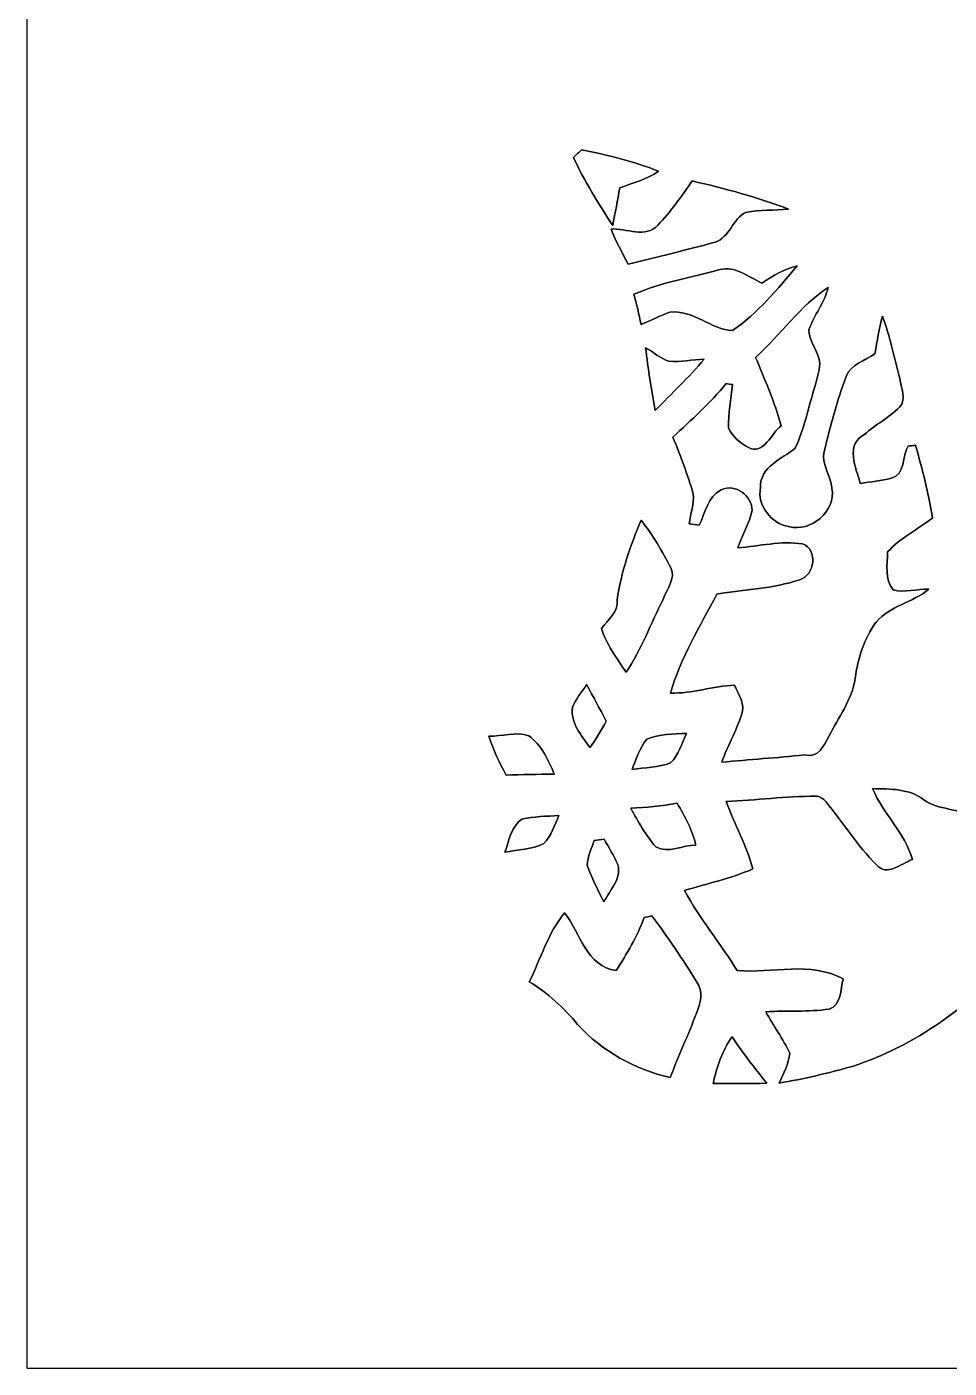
# Model space of a CAD drawing. Header units: centimetres. Extents: x -16.8 to 16.8, y -16.7 to 16.7.
# Drawn here: x -16.77 to -5.31, y -16.67 to 0 of the extents above; entities that cross this region are included whole.
import ezdxf

# ---------------------------------------------------------------- set-up
doc = ezdxf.new("R2010")
doc.units = ezdxf.units.CM
doc.header["$MEASUREMENT"] = 0
doc.layers.add('Layer 1', color=7, linetype='Continuous')

msp = doc.modelspace()

# ---------------------------------------------------------------- linework, layer by layer
at = {"layer": 'Layer 1', "color": 7}
for points, knots in [([(-16.77458, 16.66875), (-16.77458, 16.66875), (16.77458, 16.66875), (16.77458, 16.66875), (16.77458, 16.66875), (16.77458, 16.66875), (16.77458, -16.66875), (16.77458, -16.66875), (16.77458, -16.66875), (16.77458, -16.66875), (-16.77458, -16.66875), (-16.77458, -16.66875), (-16.77458, -16.66875), (-16.77458, -16.66875), (-16.77458, 16.66875), (-16.77458, 16.66875), (-16.77458, 16.66875), (-16.77458, 16.66875), (-16.77458, 16.66875), (-16.77458, 16.66875)], [0, 0, 0, 0, 0.16666667, 0.16666667, 0.16666667, 0.16666667, 0.33333333, 0.33333333, 0.33333333, 0.33333333, 0.5, 0.5, 0.5, 0.5, 0.66666667, 0.66666667, 0.66666667, 0.66666667, 1, 1, 1, 1]), ([(-9.87919, -1.52823), (-9.55463, -1.59385), (-9.23008, -1.6704), (-8.9221, -1.79458), (-8.9221, -1.79458), (-9.06709, -1.89477), (-9.23925, -1.94169), (-9.40329, -1.99954), (-9.40329, -1.99954), (-9.43222, -2.15547), (-9.46044, -2.31211), (-9.49219, -2.46768), (-9.49219, -2.46768), (-9.67105, -2.19639), (-9.84109, -1.9177), (-9.98008, -1.62384), (-9.98008, -1.62384), (-9.94622, -1.59173), (-9.9127, -1.55998), (-9.87919, -1.52823)], [0, 0, 0, 0, 0.16666667, 0.16666667, 0.16666667, 0.16666667, 0.33333333, 0.33333333, 0.33333333, 0.33333333, 0.5, 0.5, 0.5, 0.5, 0.66666667, 0.66666667, 0.66666667, 0.66666667, 1, 1, 1, 1]), ([(-8.50371, -1.91558), (-8.09801, -2.00731), (-7.69585, -2.11843), (-7.30603, -2.26483), (-7.30603, -2.26483), (-7.48206, -2.28353), (-7.66128, -2.2733), (-7.83555, -2.3054), (-7.83555, -2.3054), (-8.00241, -2.3809), (-8.03663, -2.61761), (-8.21725, -2.67441), (-8.21725, -2.67441), (-8.57497, -2.77707), (-8.93904, -2.85397), (-9.29816, -2.95099), (-9.29816, -2.95099), (-9.37507, -2.80741), (-9.45444, -2.66453), (-9.51265, -2.51248), (-9.51265, -2.51248), (-9.32392, -2.50155), (-9.07944, -2.63102), (-8.93128, -2.46521), (-8.93128, -2.46521), (-8.77041, -2.29729), (-8.63635, -2.10573), (-8.50371, -1.91558)], [0, 0, 0, 0, 0.125, 0.125, 0.125, 0.125, 0.25, 0.25, 0.25, 0.25, 0.375, 0.375, 0.375, 0.375, 0.5, 0.5, 0.5, 0.5, 0.625, 0.625, 0.625, 0.625, 0.75, 0.75, 0.75, 0.75, 1, 1, 1, 1]), ([(-8.16187, -3.01766), (-7.96996, -2.96157), (-7.80239, -3.11291), (-7.6387, -3.18347), (-7.6387, -3.18347), (-7.50111, -3.09421), (-7.35753, -3.0099), (-7.19702, -2.96863), (-7.19702, -2.96863), (-7.43973, -3.25826), (-7.69056, -3.55671), (-8.00171, -3.77508), (-8.00171, -3.77508), (-8.26841, -3.76484), (-8.49736, -3.50838), (-8.78276, -3.54648), (-8.78276, -3.54648), (-8.90341, -3.59234), (-9.01982, -3.64843), (-9.13836, -3.69958), (-9.13836, -3.69958), (-9.16623, -3.57188), (-9.19586, -3.44699), (-9.22796, -3.32105), (-9.22796, -3.32105), (-8.88577, -3.17994), (-8.51853, -3.11044), (-8.16187, -3.01766)], [0, 0, 0, 0, 0.125, 0.125, 0.125, 0.125, 0.25, 0.25, 0.25, 0.25, 0.375, 0.375, 0.375, 0.375, 0.5, 0.5, 0.5, 0.5, 0.625, 0.625, 0.625, 0.625, 0.75, 0.75, 0.75, 0.75, 1, 1, 1, 1]), ([(-7.7149, -4.10739), (-7.40692, -3.82658), (-7.16209, -3.46992), (-6.81284, -3.23744), (-6.81284, -3.23744), (-6.858, -3.42865), (-6.98888, -3.58246), (-7.05379, -3.7652), (-7.05379, -3.7652), (-7.05873, -3.87879), (-6.97759, -3.97545), (-6.94231, -4.08058), (-6.94231, -4.08058), (-6.87917, -4.20829), (-6.95396, -4.34975), (-6.98041, -4.47569), (-6.98041, -4.47569), (-7.05979, -4.72828), (-7.10988, -4.99322), (-7.22207, -5.23452), (-7.22207, -5.23452), (-7.38611, -5.37457), (-7.66374, -5.45959), (-7.65422, -5.72699), (-7.65422, -5.72699), (-7.69938, -5.94078), (-7.52087, -6.17996), (-7.30532, -6.20995), (-7.30532, -6.20995), (-7.02698, -6.28368), (-6.71618, -6.02403), (-6.76628, -5.7337), (-6.76628, -5.7337), (-6.77863, -5.57671), (-6.90316, -5.43772), (-6.86188, -5.27579), (-6.86188, -5.27579), (-6.79062, -4.96076), (-6.69996, -4.64926), (-6.59201, -4.34516), (-6.59201, -4.34516), (-6.53768, -4.19029), (-6.35106, -4.15149), (-6.23253, -4.06188), (-6.23253, -4.06188), (-6.20536, -3.90596), (-6.18173, -3.74967), (-6.1401, -3.59692), (-6.1401, -3.59692), (-6.04414, -3.84775), (-5.99052, -4.11233), (-5.92279, -4.37162), (-5.92279, -4.37162), (-5.9115, -4.47957), (-5.83212, -4.62986), (-5.92702, -4.72616), (-5.92702, -4.72616), (-6.05649, -4.85881), (-6.22688, -4.94242), (-6.36411, -5.0673), (-6.36411, -5.0673), (-6.60365, -5.18936), (-6.46959, -5.48005), (-6.41456, -5.67302), (-6.41456, -5.67302), (-6.28544, -5.65221), (-6.1535, -5.64197), (-6.0265, -5.60881), (-6.0265, -5.60881), (-5.85682, -5.56754), (-5.8928, -5.33118), (-5.82083, -5.21018), (-5.82083, -5.21018), (-5.7979, -5.20771), (-5.75169, -5.20312), (-5.72841, -5.20065), (-5.72841, -5.20065), (-5.64303, -5.49875), (-5.56154, -5.79896), (-5.5178, -6.10658), (-5.5178, -6.10658), (-5.7023, -6.24558), (-5.91855, -6.35176), (-6.07448, -6.52498), (-6.07448, -6.52498), (-6.08083, -6.67808), (-6.11117, -6.86611), (-6.0071, -6.99664), (-6.0071, -6.99664), (-5.86034, -7.03509), (-5.709, -6.98465), (-5.56048, -6.98712), (-5.56048, -6.98712), (-5.76051, -7.1561), (-6.04379, -7.18961), (-6.21736, -7.39881), (-6.21736, -7.39881), (-6.36729, -7.60024), (-6.44843, -7.8486), (-6.477, -8.0966), (-6.477, -8.0966), (-6.51792, -8.36295), (-6.68549, -8.58344), (-6.80544, -8.81803), (-6.80544, -8.81803), (-6.87035, -8.93198), (-6.93208, -9.09567), (-7.10883, -9.0484), (-7.10883, -9.0484), (-7.45067, -9.08367), (-7.79357, -9.10484), (-8.13541, -9.13906), (-8.13541, -9.13906), (-8.0645, -8.93833), (-7.95867, -8.75206), (-7.88952, -8.55098), (-7.88952, -8.55098), (-7.84225, -8.42151), (-7.92515, -8.29627), (-7.97736, -8.18268), (-7.97736, -8.18268), (-8.24618, -8.19079), (-8.50618, -8.28746), (-8.77535, -8.28005), (-8.77535, -8.28005), (-8.64658, -7.84437), (-8.40775, -7.44784), (-8.19644, -7.0485), (-8.19644, -7.0485), (-7.85354, -6.99347), (-7.49794, -6.98182), (-7.16703, -6.8707), (-7.16703, -6.8707), (-6.97865, -6.81602), (-6.93738, -6.49393), (-7.13105, -6.4262), (-7.13105, -6.4262), (-7.39916, -6.38281), (-7.66833, -6.45583), (-7.93574, -6.47312), (-7.93574, -6.47312), (-7.88106, -6.31684), (-7.79463, -6.17114), (-7.75794, -6.00957), (-7.75794, -6.00957), (-7.76288, -5.82683), (-7.96008, -5.6702), (-8.14388, -5.75416), (-8.14388, -5.75416), (-8.31215, -5.8353), (-8.34178, -6.04167), (-8.41622, -6.19443), (-8.41622, -6.19443), (-8.45749, -6.18772), (-8.49877, -6.18137), (-8.54004, -6.17502), (-8.54004, -6.17502), (-8.53193, -6.0512), (-8.47266, -5.92914), (-8.49136, -5.8039), (-8.49136, -5.8039), (-8.55839, -5.5626), (-8.65434, -5.33118), (-8.74254, -5.09729), (-8.74254, -5.09729), (-8.51182, -4.88632), (-8.28075, -4.67431), (-8.08108, -4.43265), (-8.08108, -4.43265), (-8.06133, -4.43618), (-8.02252, -4.44288), (-8.00312, -4.44641), (-8.00312, -4.44641), (-8.02146, -4.62597), (-8.0585, -4.80554), (-8.05074, -4.98687), (-8.05074, -4.98687), (-8.0077, -5.09693), (-7.90081, -5.16996), (-7.80203, -5.22852), (-7.80203, -5.22852), (-7.61894, -5.33224), (-7.51381, -5.04155), (-7.39775, -4.95723), (-7.39775, -4.95723), (-7.47818, -4.66513), (-7.6013, -4.3875), (-7.7149, -4.10739)], [0, 0, 0, 0, 0.02083333, 0.02083333, 0.02083333, 0.02083333, 0.04166667, 0.04166667, 0.04166667, 0.04166667, 0.0625, 0.0625, 0.0625, 0.0625, 0.08333333, 0.08333333, 0.08333333, 0.08333333, 0.10416667, 0.10416667, 0.10416667, 0.10416667, 0.125, 0.125, 0.125, 0.125, 0.14583333, 0.14583333, 0.14583333, 0.14583333, 0.16666667, 0.16666667, 0.16666667, 0.16666667, 0.1875, 0.1875, 0.1875, 0.1875, 0.20833333, 0.20833333, 0.20833333, 0.20833333, 0.22916667, 0.22916667, 0.22916667, 0.22916667, 0.25, 0.25, 0.25, 0.25, 0.27083333, 0.27083333, 0.27083333, 0.27083333, 0.29166667, 0.29166667, 0.29166667, 0.29166667, 0.3125, 0.3125, 0.3125, 0.3125, 0.33333333, 0.33333333, 0.33333333, 0.33333333, 0.35416667, 0.35416667, 0.35416667, 0.35416667, 0.375, 0.375, 0.375, 0.375, 0.39583333, 0.39583333, 0.39583333, 0.39583333, 0.41666667, 0.41666667, 0.41666667, 0.41666667, 0.4375, 0.4375, 0.4375, 0.4375, 0.45833333, 0.45833333, 0.45833333, 0.45833333, 0.47916667, 0.47916667, 0.47916667, 0.47916667, 0.5, 0.5, 0.5, 0.5, 0.52083333, 0.52083333, 0.52083333, 0.52083333, 0.54166667, 0.54166667, 0.54166667, 0.54166667, 0.5625, 0.5625, 0.5625, 0.5625, 0.58333333, 0.58333333, 0.58333333, 0.58333333, 0.60416667, 0.60416667, 0.60416667, 0.60416667, 0.625, 0.625, 0.625, 0.625, 0.64583333, 0.64583333, 0.64583333, 0.64583333, 0.66666667, 0.66666667, 0.66666667, 0.66666667, 0.6875, 0.6875, 0.6875, 0.6875, 0.70833333, 0.70833333, 0.70833333, 0.70833333, 0.72916667, 0.72916667, 0.72916667, 0.72916667, 0.75, 0.75, 0.75, 0.75, 0.77083333, 0.77083333, 0.77083333, 0.77083333, 0.79166667, 0.79166667, 0.79166667, 0.79166667, 0.8125, 0.8125, 0.8125, 0.8125, 0.83333333, 0.83333333, 0.83333333, 0.83333333, 0.85416667, 0.85416667, 0.85416667, 0.85416667, 0.875, 0.875, 0.875, 0.875, 0.89583333, 0.89583333, 0.89583333, 0.89583333, 0.91666667, 0.91666667, 0.91666667, 0.91666667, 0.9375, 0.9375, 0.9375, 0.9375, 0.95833333, 0.95833333, 0.95833333, 0.95833333, 1, 1, 1, 1]), ([(-9.08226, -3.98745), (-8.98631, -4.04319), (-8.90058, -4.1215), (-8.79334, -4.15607), (-8.79334, -4.15607), (-8.64694, -4.17195), (-8.50053, -4.13314), (-8.35413, -4.13068), (-8.35413, -4.13068), (-8.54604, -4.35398), (-8.75912, -4.55718), (-8.96373, -4.7685), (-8.96373, -4.7685), (-9.01312, -4.50956), (-9.05193, -4.24886), (-9.08226, -3.98745)], [0, 0, 0, 0, 0.2, 0.2, 0.2, 0.2, 0.4, 0.4, 0.4, 0.4, 0.6, 0.6, 0.6, 0.6, 1, 1, 1, 1]), ([(-9.43539, -7.12152), (-9.39094, -6.77721), (-9.26959, -6.44878), (-9.13871, -6.12916), (-9.13871, -6.12916), (-8.99689, -6.31437), (-8.87589, -6.51581), (-8.77076, -6.72394), (-8.77076, -6.72394), (-8.69915, -6.858), (-8.82685, -6.991), (-8.86495, -7.11518), (-8.86495, -7.11518), (-9.01947, -7.41645), (-9.13553, -7.73959), (-9.32568, -8.02146), (-9.32568, -8.02146), (-9.43751, -7.84719), (-9.57157, -7.67715), (-9.63154, -7.47713), (-9.63154, -7.47713), (-9.55111, -7.36706), (-9.42411, -7.27816), (-9.43539, -7.12152)], [0, 0, 0, 0, 0.14285714, 0.14285714, 0.14285714, 0.14285714, 0.28571429, 0.28571429, 0.28571429, 0.28571429, 0.42857143, 0.42857143, 0.42857143, 0.42857143, 0.57142857, 0.57142857, 0.57142857, 0.57142857, 0.71428571, 0.71428571, 0.71428571, 0.71428571, 1, 1, 1, 1]), ([(-9.99278, -8.45608), (-9.94939, -8.35342), (-9.87778, -8.26558), (-9.81639, -8.17386), (-9.81639, -8.17386), (-9.73314, -8.32414), (-9.65271, -8.47654), (-9.57121, -8.62859), (-9.57121, -8.62859), (-9.63613, -8.73901), (-9.69328, -8.85613), (-9.77653, -8.95491), (-9.77653, -8.95491), (-9.87919, -8.80533), (-10.02065, -8.65399), (-9.99278, -8.45608)], [0, 0, 0, 0, 0.2, 0.2, 0.2, 0.2, 0.4, 0.4, 0.4, 0.4, 0.6, 0.6, 0.6, 0.6, 1, 1, 1, 1]), ([(-11.03066, -8.81592), (-10.87014, -8.81909), (-10.69305, -8.75524), (-10.53571, -8.80886), (-10.53571, -8.80886), (-10.37943, -8.92351), (-10.29053, -9.11013), (-10.21856, -9.28617), (-10.21856, -9.28617), (-10.41753, -9.2897), (-10.61614, -9.29358), (-10.81511, -9.29781), (-10.81511, -9.29781), (-10.90224, -9.14471), (-10.97774, -8.98419), (-11.03066, -8.81592)], [0, 0, 0, 0, 0.2, 0.2, 0.2, 0.2, 0.4, 0.4, 0.4, 0.4, 0.6, 0.6, 0.6, 0.6, 1, 1, 1, 1]), ([(-9.06674, -8.85402), (-8.91258, -8.78946), (-8.73866, -8.78734), (-8.57356, -8.7817), (-8.57356, -8.7817), (-8.63212, -8.90623), (-8.67516, -9.04628), (-8.77147, -9.14753), (-8.77147, -9.14753), (-8.92281, -9.20538), (-9.09249, -9.20115), (-9.24983, -9.23008), (-9.24983, -9.23008), (-9.20044, -9.10026), (-9.15846, -8.96091), (-9.06674, -8.85402)], [0, 0, 0, 0, 0.2, 0.2, 0.2, 0.2, 0.4, 0.4, 0.4, 0.4, 0.6, 0.6, 0.6, 0.6, 1, 1, 1, 1]), ([(-6.26145, -9.46679), (-6.04132, -9.47173), (-5.80708, -9.46432), (-5.62363, -9.60614), (-5.62363, -9.60614), (-5.4423, -9.73984), (-5.18689, -9.70068), (-5.01086, -9.83297), (-5.01086, -9.83297), (-4.9844, -10.11449), (-5.0613, -10.40694), (-4.96182, -10.68035), (-4.96182, -10.68035), (-4.85951, -10.9915), (-4.67819, -11.26772), (-4.51803, -11.55136), (-4.51803, -11.55136), (-5.04684, -12.17224), (-5.7344, -12.66472), (-6.51228, -12.91837), (-6.51228, -12.91837), (-6.81249, -13.00374), (-7.11694, -13.07289), (-7.42421, -13.12686), (-7.42421, -13.12686), (-7.36741, -13.00797), (-7.30462, -12.88909), (-7.2898, -12.75609), (-7.2898, -12.75609), (-7.37553, -12.57547), (-7.49335, -12.41425), (-7.58896, -12.23963), (-7.58896, -12.23963), (-7.3279, -12.22481), (-7.06226, -12.24456), (-6.80297, -12.20611), (-6.80297, -12.20611), (-6.64528, -12.15531), (-6.66256, -11.96305), (-6.62799, -11.83181), (-6.62799, -11.83181), (-7.0298, -11.60568), (-7.51029, -11.76655), (-7.94491, -11.72774), (-7.94491, -11.72774), (-8.15552, -11.39119), (-8.40634, -11.08004), (-8.60108, -10.73432), (-8.60108, -10.73432), (-8.31744, -10.64577), (-8.02464, -10.58298), (-7.75018, -10.46515), (-7.75018, -10.46515), (-7.82567, -10.17199), (-7.97878, -9.90917), (-8.08073, -9.62589), (-8.08073, -9.62589), (-7.70996, -9.61355), (-7.34131, -9.56063), (-6.96983, -9.56098), (-6.96983, -9.56098), (-6.91974, -9.55957), (-6.87458, -9.58991), (-6.84389, -9.62766), (-6.84389, -9.62766), (-6.62834, -9.88483), (-6.45266, -10.17517), (-6.21453, -10.41294), (-6.21453, -10.41294), (-6.08542, -10.56957), (-5.90515, -10.3953), (-5.76686, -10.34732), (-5.76686, -10.34732), (-5.85858, -10.0143), (-6.13269, -9.78041), (-6.26145, -9.46679)], [0, 0, 0, 0, 0.05, 0.05, 0.05, 0.05, 0.1, 0.1, 0.1, 0.1, 0.15, 0.15, 0.15, 0.15, 0.2, 0.2, 0.2, 0.2, 0.25, 0.25, 0.25, 0.25, 0.3, 0.3, 0.3, 0.3, 0.35, 0.35, 0.35, 0.35, 0.4, 0.4, 0.4, 0.4, 0.45, 0.45, 0.45, 0.45, 0.5, 0.5, 0.5, 0.5, 0.55, 0.55, 0.55, 0.55, 0.6, 0.6, 0.6, 0.6, 0.65, 0.65, 0.65, 0.65, 0.7, 0.7, 0.7, 0.7, 0.75, 0.75, 0.75, 0.75, 0.8, 0.8, 0.8, 0.8, 0.85, 0.85, 0.85, 0.85, 0.9, 0.9, 0.9, 0.9, 1, 1, 1, 1]), ([(-9.26747, -9.7095), (-9.0745, -9.70315), (-8.88294, -9.68022), (-8.69244, -9.64953), (-8.69244, -9.64953), (-8.5919, -9.81181), (-8.50018, -9.98114), (-8.4582, -10.17023), (-8.4582, -10.17023), (-8.61624, -10.16247), (-8.80392, -10.2803), (-8.95526, -10.1914), (-8.95526, -10.1914), (-9.08226, -10.04746), (-9.17399, -9.87601), (-9.26747, -9.7095)], [0, 0, 0, 0, 0.2, 0.2, 0.2, 0.2, 0.4, 0.4, 0.4, 0.4, 0.6, 0.6, 0.6, 0.6, 1, 1, 1, 1]), ([(-10.62108, -9.84532), (-10.46939, -9.81534), (-10.31558, -9.80757), (-10.16141, -9.80264), (-10.16141, -9.80264), (-10.20904, -9.92364), (-10.25878, -10.04993), (-10.34733, -10.1473), (-10.34733, -10.1473), (-10.49479, -10.22562), (-10.67082, -10.22597), (-10.83275, -10.25631), (-10.83275, -10.25631), (-10.78054, -10.11414), (-10.75196, -9.9381), (-10.62108, -9.84532)], [0, 0, 0, 0, 0.2, 0.2, 0.2, 0.2, 0.4, 0.4, 0.4, 0.4, 0.6, 0.6, 0.6, 0.6, 1, 1, 1, 1]), ([(-9.72114, -10.11132), (-9.69045, -10.10744), (-9.62907, -10.09967), (-9.59838, -10.09579), (-9.59838, -10.09579), (-9.53876, -10.19881), (-9.47632, -10.30005), (-9.42834, -10.40977), (-9.42834, -10.40977), (-9.37789, -10.59109), (-9.52782, -10.72621), (-9.60191, -10.87226), (-9.60191, -10.87226), (-9.67599, -10.72303), (-9.75748, -10.57628), (-9.80828, -10.41753), (-9.80828, -10.41753), (-9.80652, -10.30993), (-9.7536, -10.21151), (-9.72114, -10.11132)], [0, 0, 0, 0, 0.16666667, 0.16666667, 0.16666667, 0.16666667, 0.33333333, 0.33333333, 0.33333333, 0.33333333, 0.5, 0.5, 0.5, 0.5, 0.66666667, 0.66666667, 0.66666667, 0.66666667, 1, 1, 1, 1]), ([(-10.52936, -11.86674), (-10.38613, -11.58064), (-10.29653, -11.26067), (-10.09121, -11.0109), (-10.09121, -11.0109), (-9.89612, -11.26031), (-9.81745, -11.67589), (-9.4488, -11.7281), (-9.4488, -11.7281), (-9.31863, -11.51678), (-9.18492, -11.30512), (-9.10131, -11.07017), (-9.10131, -11.07017), (-9.07733, -11.06487), (-9.02899, -11.05359), (-9.00501, -11.04794), (-9.00501, -11.04794), (-8.80639, -11.31288), (-8.62118, -11.58769), (-8.44797, -11.87027), (-8.44797, -11.87027), (-8.3566, -11.9821), (-8.40211, -12.13732), (-8.45114, -12.25797), (-8.45114, -12.25797), (-8.55204, -12.52714), (-8.67728, -12.78678), (-8.77641, -13.05701), (-8.77641, -13.05701), (-9.21667, -12.95717), (-9.62343, -12.7321), (-9.92752, -12.39767), (-9.92752, -12.39767), (-10.09862, -12.18988), (-10.2997, -12.00785), (-10.52936, -11.86674)], [0, 0, 0, 0, 0.1, 0.1, 0.1, 0.1, 0.2, 0.2, 0.2, 0.2, 0.3, 0.3, 0.3, 0.3, 0.4, 0.4, 0.4, 0.4, 0.5, 0.5, 0.5, 0.5, 0.6, 0.6, 0.6, 0.6, 0.7, 0.7, 0.7, 0.7, 0.8, 0.8, 0.8, 0.8, 1, 1, 1, 1]), ([(-8.24371, -13.13039), (-8.19644, -12.92613), (-8.13223, -12.72152), (-8.0077, -12.55007), (-8.0077, -12.55007), (-7.87435, -12.75115), (-7.72724, -12.94165), (-7.57555, -13.12898), (-7.57555, -13.12898), (-7.79851, -13.13145), (-8.02111, -13.13498), (-8.24371, -13.13039)], [0, 0, 0, 0, 0.25, 0.25, 0.25, 0.25, 0.5, 0.5, 0.5, 0.5, 1, 1, 1, 1])]:
    msp.add_open_spline(points, degree=3, knots=knots, dxfattribs=at)
at = {"layer": 'Layer 1', "color": 252}
for points, knots in [([(-9.87919, -1.52823), (-9.9127, -1.55998), (-9.94622, -1.59173), (-9.98008, -1.62384), (-9.98008, -1.62384), (-9.84109, -1.9177), (-9.67105, -2.19639), (-9.49219, -2.46768), (-9.49219, -2.46768), (-9.46044, -2.31211), (-9.43222, -2.15547), (-9.40329, -1.99954), (-9.40329, -1.99954), (-9.23925, -1.94169), (-9.06709, -1.89477), (-8.9221, -1.79458), (-8.9221, -1.79458), (-9.23008, -1.6704), (-9.55463, -1.59385), (-9.87919, -1.52823), (-9.87919, -1.52823), (-9.87919, -1.52823), (-9.87919, -1.52823), (-9.87919, -1.52823)], [0, 0, 0, 0, 0.14285714, 0.14285714, 0.14285714, 0.14285714, 0.28571429, 0.28571429, 0.28571429, 0.28571429, 0.42857143, 0.42857143, 0.42857143, 0.42857143, 0.57142857, 0.57142857, 0.57142857, 0.57142857, 0.71428571, 0.71428571, 0.71428571, 0.71428571, 1, 1, 1, 1]), ([(-8.50371, -1.91558), (-8.63635, -2.10573), (-8.77041, -2.29729), (-8.93128, -2.46521), (-8.93128, -2.46521), (-9.07944, -2.63102), (-9.32392, -2.50155), (-9.51265, -2.51248), (-9.51265, -2.51248), (-9.45444, -2.66453), (-9.37507, -2.80741), (-9.29816, -2.95099), (-9.29816, -2.95099), (-8.93904, -2.85397), (-8.57497, -2.77707), (-8.21725, -2.67441), (-8.21725, -2.67441), (-8.03663, -2.61761), (-8.00241, -2.3809), (-7.83555, -2.3054), (-7.83555, -2.3054), (-7.66128, -2.2733), (-7.48206, -2.28353), (-7.30603, -2.26483), (-7.30603, -2.26483), (-7.69585, -2.11843), (-8.09801, -2.00731), (-8.50371, -1.91558), (-8.50371, -1.91558), (-8.50371, -1.91558), (-8.50371, -1.91558), (-8.50371, -1.91558)], [0, 0, 0, 0, 0.11111111, 0.11111111, 0.11111111, 0.11111111, 0.22222222, 0.22222222, 0.22222222, 0.22222222, 0.33333333, 0.33333333, 0.33333333, 0.33333333, 0.44444444, 0.44444444, 0.44444444, 0.44444444, 0.55555556, 0.55555556, 0.55555556, 0.55555556, 0.66666667, 0.66666667, 0.66666667, 0.66666667, 0.77777778, 0.77777778, 0.77777778, 0.77777778, 1, 1, 1, 1]), ([(-8.16187, -3.01766), (-8.51853, -3.11044), (-8.88577, -3.17994), (-9.22796, -3.32105), (-9.22796, -3.32105), (-9.19586, -3.44699), (-9.16623, -3.57188), (-9.13836, -3.69958), (-9.13836, -3.69958), (-9.01982, -3.64843), (-8.90341, -3.59234), (-8.78276, -3.54648), (-8.78276, -3.54648), (-8.49736, -3.50838), (-8.26841, -3.76484), (-8.00171, -3.77508), (-8.00171, -3.77508), (-7.69056, -3.55671), (-7.43973, -3.25826), (-7.19702, -2.96863), (-7.19702, -2.96863), (-7.35753, -3.0099), (-7.50111, -3.09421), (-7.6387, -3.18347), (-7.6387, -3.18347), (-7.80239, -3.11291), (-7.96996, -2.96157), (-8.16187, -3.01766), (-8.16187, -3.01766), (-8.16187, -3.01766), (-8.16187, -3.01766), (-8.16187, -3.01766)], [0, 0, 0, 0, 0.11111111, 0.11111111, 0.11111111, 0.11111111, 0.22222222, 0.22222222, 0.22222222, 0.22222222, 0.33333333, 0.33333333, 0.33333333, 0.33333333, 0.44444444, 0.44444444, 0.44444444, 0.44444444, 0.55555556, 0.55555556, 0.55555556, 0.55555556, 0.66666667, 0.66666667, 0.66666667, 0.66666667, 0.77777778, 0.77777778, 0.77777778, 0.77777778, 1, 1, 1, 1]), ([(-7.7149, -4.10739), (-7.6013, -4.3875), (-7.47818, -4.66513), (-7.39775, -4.95723), (-7.39775, -4.95723), (-7.51381, -5.04155), (-7.61894, -5.33224), (-7.80203, -5.22852), (-7.80203, -5.22852), (-7.90081, -5.16996), (-8.0077, -5.09693), (-8.05074, -4.98687), (-8.05074, -4.98687), (-8.0585, -4.80554), (-8.02146, -4.62597), (-8.00312, -4.44641), (-8.00312, -4.44641), (-8.02252, -4.44288), (-8.06133, -4.43618), (-8.08108, -4.43265), (-8.08108, -4.43265), (-8.28075, -4.67431), (-8.51182, -4.88632), (-8.74254, -5.09729), (-8.74254, -5.09729), (-8.65434, -5.33118), (-8.55839, -5.5626), (-8.49136, -5.8039), (-8.49136, -5.8039), (-8.47266, -5.92914), (-8.53193, -6.0512), (-8.54004, -6.17502), (-8.54004, -6.17502), (-8.49877, -6.18137), (-8.45749, -6.18772), (-8.41622, -6.19443), (-8.41622, -6.19443), (-8.34178, -6.04167), (-8.31215, -5.8353), (-8.14388, -5.75416), (-8.14388, -5.75416), (-7.96008, -5.6702), (-7.76288, -5.82683), (-7.75794, -6.00957), (-7.75794, -6.00957), (-7.79463, -6.17114), (-7.88106, -6.31684), (-7.93574, -6.47312), (-7.93574, -6.47312), (-7.66833, -6.45583), (-7.39916, -6.38281), (-7.13105, -6.4262), (-7.13105, -6.4262), (-6.93738, -6.49393), (-6.97865, -6.81602), (-7.16703, -6.8707), (-7.16703, -6.8707), (-7.49794, -6.98182), (-7.85354, -6.99347), (-8.19644, -7.0485), (-8.19644, -7.0485), (-8.40775, -7.44784), (-8.64658, -7.84437), (-8.77535, -8.28005), (-8.77535, -8.28005), (-8.50618, -8.28746), (-8.24618, -8.19079), (-7.97736, -8.18268), (-7.97736, -8.18268), (-7.92515, -8.29627), (-7.84225, -8.42151), (-7.88952, -8.55098), (-7.88952, -8.55098), (-7.95867, -8.75206), (-8.0645, -8.93833), (-8.13541, -9.13906), (-8.13541, -9.13906), (-7.79357, -9.10484), (-7.45067, -9.08367), (-7.10883, -9.0484), (-7.10883, -9.0484), (-6.93208, -9.09567), (-6.87035, -8.93198), (-6.80544, -8.81803), (-6.80544, -8.81803), (-6.68549, -8.58344), (-6.51792, -8.36295), (-6.477, -8.0966), (-6.477, -8.0966), (-6.44843, -7.8486), (-6.36729, -7.60024), (-6.21736, -7.39881), (-6.21736, -7.39881), (-6.04379, -7.18961), (-5.76051, -7.1561), (-5.56048, -6.98712), (-5.56048, -6.98712), (-5.709, -6.98465), (-5.86034, -7.03509), (-6.0071, -6.99664), (-6.0071, -6.99664), (-6.11117, -6.86611), (-6.08083, -6.67808), (-6.07448, -6.52498), (-6.07448, -6.52498), (-5.91855, -6.35176), (-5.7023, -6.24558), (-5.5178, -6.10658), (-5.5178, -6.10658), (-5.56154, -5.79896), (-5.64303, -5.49875), (-5.72841, -5.20065), (-5.72841, -5.20065), (-5.75169, -5.20312), (-5.7979, -5.20771), (-5.82083, -5.21018), (-5.82083, -5.21018), (-5.8928, -5.33118), (-5.85682, -5.56754), (-6.0265, -5.60881), (-6.0265, -5.60881), (-6.1535, -5.64197), (-6.28544, -5.65221), (-6.41456, -5.67302), (-6.41456, -5.67302), (-6.46959, -5.48005), (-6.60365, -5.18936), (-6.36411, -5.0673), (-6.36411, -5.0673), (-6.22688, -4.94242), (-6.05649, -4.85881), (-5.92702, -4.72616), (-5.92702, -4.72616), (-5.83212, -4.62986), (-5.9115, -4.47957), (-5.92279, -4.37162), (-5.92279, -4.37162), (-5.99052, -4.11233), (-6.04414, -3.84775), (-6.1401, -3.59692), (-6.1401, -3.59692), (-6.18173, -3.74967), (-6.20536, -3.90596), (-6.23253, -4.06188), (-6.23253, -4.06188), (-6.35106, -4.15149), (-6.53768, -4.19029), (-6.59201, -4.34516), (-6.59201, -4.34516), (-6.69996, -4.64926), (-6.79062, -4.96076), (-6.86188, -5.27579), (-6.86188, -5.27579), (-6.90316, -5.43772), (-6.77863, -5.57671), (-6.76628, -5.7337), (-6.76628, -5.7337), (-6.71618, -6.02403), (-7.02698, -6.28368), (-7.30532, -6.20995), (-7.30532, -6.20995), (-7.52087, -6.17996), (-7.69938, -5.94078), (-7.65422, -5.72699), (-7.65422, -5.72699), (-7.66374, -5.45959), (-7.38611, -5.37457), (-7.22207, -5.23452), (-7.22207, -5.23452), (-7.10988, -4.99322), (-7.05979, -4.72828), (-6.98041, -4.47569), (-6.98041, -4.47569), (-6.95396, -4.34975), (-6.87917, -4.20829), (-6.94231, -4.08058), (-6.94231, -4.08058), (-6.97759, -3.97545), (-7.05873, -3.87879), (-7.05379, -3.7652), (-7.05379, -3.7652), (-6.98888, -3.58246), (-6.858, -3.42865), (-6.81284, -3.23744), (-6.81284, -3.23744), (-7.16209, -3.46992), (-7.40692, -3.82658), (-7.7149, -4.10739), (-7.7149, -4.10739), (-7.7149, -4.10739), (-7.7149, -4.10739), (-7.7149, -4.10739)], [0, 0, 0, 0, 0.02040816, 0.02040816, 0.02040816, 0.02040816, 0.04081633, 0.04081633, 0.04081633, 0.04081633, 0.06122449, 0.06122449, 0.06122449, 0.06122449, 0.08163265, 0.08163265, 0.08163265, 0.08163265, 0.10204082, 0.10204082, 0.10204082, 0.10204082, 0.12244898, 0.12244898, 0.12244898, 0.12244898, 0.14285714, 0.14285714, 0.14285714, 0.14285714, 0.16326531, 0.16326531, 0.16326531, 0.16326531, 0.18367347, 0.18367347, 0.18367347, 0.18367347, 0.20408163, 0.20408163, 0.20408163, 0.20408163, 0.2244898, 0.2244898, 0.2244898, 0.2244898, 0.24489796, 0.24489796, 0.24489796, 0.24489796, 0.26530612, 0.26530612, 0.26530612, 0.26530612, 0.28571429, 0.28571429, 0.28571429, 0.28571429, 0.30612245, 0.30612245, 0.30612245, 0.30612245, 0.32653061, 0.32653061, 0.32653061, 0.32653061, 0.34693878, 0.34693878, 0.34693878, 0.34693878, 0.36734694, 0.36734694, 0.36734694, 0.36734694, 0.3877551, 0.3877551, 0.3877551, 0.3877551, 0.40816327, 0.40816327, 0.40816327, 0.40816327, 0.42857143, 0.42857143, 0.42857143, 0.42857143, 0.44897959, 0.44897959, 0.44897959, 0.44897959, 0.46938776, 0.46938776, 0.46938776, 0.46938776, 0.48979592, 0.48979592, 0.48979592, 0.48979592, 0.51020408, 0.51020408, 0.51020408, 0.51020408, 0.53061224, 0.53061224, 0.53061224, 0.53061224, 0.55102041, 0.55102041, 0.55102041, 0.55102041, 0.57142857, 0.57142857, 0.57142857, 0.57142857, 0.59183673, 0.59183673, 0.59183673, 0.59183673, 0.6122449, 0.6122449, 0.6122449, 0.6122449, 0.63265306, 0.63265306, 0.63265306, 0.63265306, 0.65306122, 0.65306122, 0.65306122, 0.65306122, 0.67346939, 0.67346939, 0.67346939, 0.67346939, 0.69387755, 0.69387755, 0.69387755, 0.69387755, 0.71428571, 0.71428571, 0.71428571, 0.71428571, 0.73469388, 0.73469388, 0.73469388, 0.73469388, 0.75510204, 0.75510204, 0.75510204, 0.75510204, 0.7755102, 0.7755102, 0.7755102, 0.7755102, 0.79591837, 0.79591837, 0.79591837, 0.79591837, 0.81632653, 0.81632653, 0.81632653, 0.81632653, 0.83673469, 0.83673469, 0.83673469, 0.83673469, 0.85714286, 0.85714286, 0.85714286, 0.85714286, 0.87755102, 0.87755102, 0.87755102, 0.87755102, 0.89795918, 0.89795918, 0.89795918, 0.89795918, 0.91836735, 0.91836735, 0.91836735, 0.91836735, 0.93877551, 0.93877551, 0.93877551, 0.93877551, 0.95918367, 0.95918367, 0.95918367, 0.95918367, 1, 1, 1, 1]), ([(-9.08226, -3.98745), (-9.05193, -4.24886), (-9.01312, -4.50956), (-8.96373, -4.7685), (-8.96373, -4.7685), (-8.75912, -4.55718), (-8.54604, -4.35398), (-8.35413, -4.13068), (-8.35413, -4.13068), (-8.50053, -4.13314), (-8.64694, -4.17195), (-8.79334, -4.15607), (-8.79334, -4.15607), (-8.90058, -4.1215), (-8.98631, -4.04319), (-9.08226, -3.98745), (-9.08226, -3.98745), (-9.08226, -3.98745), (-9.08226, -3.98745), (-9.08226, -3.98745)], [0, 0, 0, 0, 0.16666667, 0.16666667, 0.16666667, 0.16666667, 0.33333333, 0.33333333, 0.33333333, 0.33333333, 0.5, 0.5, 0.5, 0.5, 0.66666667, 0.66666667, 0.66666667, 0.66666667, 1, 1, 1, 1]), ([(-9.43539, -7.12152), (-9.42411, -7.27816), (-9.55111, -7.36706), (-9.63154, -7.47713), (-9.63154, -7.47713), (-9.57157, -7.67715), (-9.43751, -7.84719), (-9.32568, -8.02146), (-9.32568, -8.02146), (-9.13553, -7.73959), (-9.01947, -7.41645), (-8.86495, -7.11518), (-8.86495, -7.11518), (-8.82685, -6.991), (-8.69915, -6.858), (-8.77076, -6.72394), (-8.77076, -6.72394), (-8.87589, -6.51581), (-8.99689, -6.31437), (-9.13871, -6.12916), (-9.13871, -6.12916), (-9.26959, -6.44878), (-9.39094, -6.77721), (-9.43539, -7.12152), (-9.43539, -7.12152), (-9.43539, -7.12152), (-9.43539, -7.12152), (-9.43539, -7.12152)], [0, 0, 0, 0, 0.125, 0.125, 0.125, 0.125, 0.25, 0.25, 0.25, 0.25, 0.375, 0.375, 0.375, 0.375, 0.5, 0.5, 0.5, 0.5, 0.625, 0.625, 0.625, 0.625, 0.75, 0.75, 0.75, 0.75, 1, 1, 1, 1]), ([(-9.99278, -8.45608), (-10.02065, -8.65399), (-9.87919, -8.80533), (-9.77653, -8.95491), (-9.77653, -8.95491), (-9.69328, -8.85613), (-9.63613, -8.73901), (-9.57121, -8.62859), (-9.57121, -8.62859), (-9.65271, -8.47654), (-9.73314, -8.32414), (-9.81639, -8.17386), (-9.81639, -8.17386), (-9.87778, -8.26558), (-9.94939, -8.35342), (-9.99278, -8.45608), (-9.99278, -8.45608), (-9.99278, -8.45608), (-9.99278, -8.45608), (-9.99278, -8.45608)], [0, 0, 0, 0, 0.16666667, 0.16666667, 0.16666667, 0.16666667, 0.33333333, 0.33333333, 0.33333333, 0.33333333, 0.5, 0.5, 0.5, 0.5, 0.66666667, 0.66666667, 0.66666667, 0.66666667, 1, 1, 1, 1]), ([(-11.03066, -8.81592), (-10.97774, -8.98419), (-10.90224, -9.14471), (-10.81511, -9.29781), (-10.81511, -9.29781), (-10.61614, -9.29358), (-10.41753, -9.2897), (-10.21856, -9.28617), (-10.21856, -9.28617), (-10.29053, -9.11013), (-10.37943, -8.92351), (-10.53571, -8.80886), (-10.53571, -8.80886), (-10.69305, -8.75524), (-10.87014, -8.81909), (-11.03066, -8.81592), (-11.03066, -8.81592), (-11.03066, -8.81592), (-11.03066, -8.81592), (-11.03066, -8.81592)], [0, 0, 0, 0, 0.16666667, 0.16666667, 0.16666667, 0.16666667, 0.33333333, 0.33333333, 0.33333333, 0.33333333, 0.5, 0.5, 0.5, 0.5, 0.66666667, 0.66666667, 0.66666667, 0.66666667, 1, 1, 1, 1]), ([(-9.06674, -8.85402), (-9.15846, -8.96091), (-9.20044, -9.10026), (-9.24983, -9.23008), (-9.24983, -9.23008), (-9.09249, -9.20115), (-8.92281, -9.20538), (-8.77147, -9.14753), (-8.77147, -9.14753), (-8.67516, -9.04628), (-8.63212, -8.90623), (-8.57356, -8.7817), (-8.57356, -8.7817), (-8.73866, -8.78734), (-8.91258, -8.78946), (-9.06674, -8.85402), (-9.06674, -8.85402), (-9.06674, -8.85402), (-9.06674, -8.85402), (-9.06674, -8.85402)], [0, 0, 0, 0, 0.16666667, 0.16666667, 0.16666667, 0.16666667, 0.33333333, 0.33333333, 0.33333333, 0.33333333, 0.5, 0.5, 0.5, 0.5, 0.66666667, 0.66666667, 0.66666667, 0.66666667, 1, 1, 1, 1]), ([(-6.26145, -9.46679), (-6.13269, -9.78041), (-5.85858, -10.0143), (-5.76686, -10.34732), (-5.76686, -10.34732), (-5.90515, -10.3953), (-6.08542, -10.56957), (-6.21453, -10.41294), (-6.21453, -10.41294), (-6.45266, -10.17517), (-6.62834, -9.88483), (-6.84389, -9.62766), (-6.84389, -9.62766), (-6.87458, -9.58991), (-6.91974, -9.55957), (-6.96983, -9.56098), (-6.96983, -9.56098), (-7.34131, -9.56063), (-7.70996, -9.61355), (-8.08073, -9.62589), (-8.08073, -9.62589), (-7.97878, -9.90917), (-7.82567, -10.17199), (-7.75018, -10.46515), (-7.75018, -10.46515), (-8.02464, -10.58298), (-8.31744, -10.64577), (-8.60108, -10.73432), (-8.60108, -10.73432), (-8.40634, -11.08004), (-8.15552, -11.39119), (-7.94491, -11.72774), (-7.94491, -11.72774), (-7.51029, -11.76655), (-7.0298, -11.60568), (-6.62799, -11.83181), (-6.62799, -11.83181), (-6.66256, -11.96305), (-6.64528, -12.15531), (-6.80297, -12.20611), (-6.80297, -12.20611), (-7.06226, -12.24456), (-7.3279, -12.22481), (-7.58896, -12.23963), (-7.58896, -12.23963), (-7.49335, -12.41425), (-7.37553, -12.57547), (-7.2898, -12.75609), (-7.2898, -12.75609), (-7.30462, -12.88909), (-7.36741, -13.00797), (-7.42421, -13.12686), (-7.42421, -13.12686), (-7.11694, -13.07289), (-6.81249, -13.00374), (-6.51228, -12.91837), (-6.51228, -12.91837), (-5.7344, -12.66472), (-5.04684, -12.17224), (-4.51803, -11.55136), (-4.51803, -11.55136), (-4.67819, -11.26772), (-4.85951, -10.9915), (-4.96182, -10.68035), (-4.96182, -10.68035), (-5.0613, -10.40694), (-4.9844, -10.11449), (-5.01086, -9.83297), (-5.01086, -9.83297), (-5.18689, -9.70068), (-5.4423, -9.73984), (-5.62363, -9.60614), (-5.62363, -9.60614), (-5.80708, -9.46432), (-6.04132, -9.47173), (-6.26145, -9.46679), (-6.26145, -9.46679), (-6.26145, -9.46679), (-6.26145, -9.46679), (-6.26145, -9.46679)], [0, 0, 0, 0, 0.04761905, 0.04761905, 0.04761905, 0.04761905, 0.0952381, 0.0952381, 0.0952381, 0.0952381, 0.14285714, 0.14285714, 0.14285714, 0.14285714, 0.19047619, 0.19047619, 0.19047619, 0.19047619, 0.23809524, 0.23809524, 0.23809524, 0.23809524, 0.28571429, 0.28571429, 0.28571429, 0.28571429, 0.33333333, 0.33333333, 0.33333333, 0.33333333, 0.38095238, 0.38095238, 0.38095238, 0.38095238, 0.42857143, 0.42857143, 0.42857143, 0.42857143, 0.47619048, 0.47619048, 0.47619048, 0.47619048, 0.52380952, 0.52380952, 0.52380952, 0.52380952, 0.57142857, 0.57142857, 0.57142857, 0.57142857, 0.61904762, 0.61904762, 0.61904762, 0.61904762, 0.66666667, 0.66666667, 0.66666667, 0.66666667, 0.71428571, 0.71428571, 0.71428571, 0.71428571, 0.76190476, 0.76190476, 0.76190476, 0.76190476, 0.80952381, 0.80952381, 0.80952381, 0.80952381, 0.85714286, 0.85714286, 0.85714286, 0.85714286, 0.9047619, 0.9047619, 0.9047619, 0.9047619, 1, 1, 1, 1]), ([(-9.26747, -9.7095), (-9.17399, -9.87601), (-9.08226, -10.04746), (-8.95526, -10.1914), (-8.95526, -10.1914), (-8.80392, -10.2803), (-8.61624, -10.16247), (-8.4582, -10.17023), (-8.4582, -10.17023), (-8.50018, -9.98114), (-8.5919, -9.81181), (-8.69244, -9.64953), (-8.69244, -9.64953), (-8.88294, -9.68022), (-9.0745, -9.70315), (-9.26747, -9.7095), (-9.26747, -9.7095), (-9.26747, -9.7095), (-9.26747, -9.7095), (-9.26747, -9.7095)], [0, 0, 0, 0, 0.16666667, 0.16666667, 0.16666667, 0.16666667, 0.33333333, 0.33333333, 0.33333333, 0.33333333, 0.5, 0.5, 0.5, 0.5, 0.66666667, 0.66666667, 0.66666667, 0.66666667, 1, 1, 1, 1]), ([(-10.62108, -9.84532), (-10.75196, -9.9381), (-10.78054, -10.11414), (-10.83275, -10.25631), (-10.83275, -10.25631), (-10.67082, -10.22597), (-10.49479, -10.22562), (-10.34733, -10.1473), (-10.34733, -10.1473), (-10.25878, -10.04993), (-10.20904, -9.92364), (-10.16141, -9.80264), (-10.16141, -9.80264), (-10.31558, -9.80757), (-10.46939, -9.81534), (-10.62108, -9.84532), (-10.62108, -9.84532), (-10.62108, -9.84532), (-10.62108, -9.84532), (-10.62108, -9.84532)], [0, 0, 0, 0, 0.16666667, 0.16666667, 0.16666667, 0.16666667, 0.33333333, 0.33333333, 0.33333333, 0.33333333, 0.5, 0.5, 0.5, 0.5, 0.66666667, 0.66666667, 0.66666667, 0.66666667, 1, 1, 1, 1]), ([(-9.72114, -10.11132), (-9.7536, -10.21151), (-9.80652, -10.30993), (-9.80828, -10.41753), (-9.80828, -10.41753), (-9.75748, -10.57628), (-9.67599, -10.72303), (-9.60191, -10.87226), (-9.60191, -10.87226), (-9.52782, -10.72621), (-9.37789, -10.59109), (-9.42834, -10.40977), (-9.42834, -10.40977), (-9.47632, -10.30005), (-9.53876, -10.19881), (-9.59838, -10.09579), (-9.59838, -10.09579), (-9.62907, -10.09967), (-9.69045, -10.10744), (-9.72114, -10.11132), (-9.72114, -10.11132), (-9.72114, -10.11132), (-9.72114, -10.11132), (-9.72114, -10.11132)], [0, 0, 0, 0, 0.14285714, 0.14285714, 0.14285714, 0.14285714, 0.28571429, 0.28571429, 0.28571429, 0.28571429, 0.42857143, 0.42857143, 0.42857143, 0.42857143, 0.57142857, 0.57142857, 0.57142857, 0.57142857, 0.71428571, 0.71428571, 0.71428571, 0.71428571, 1, 1, 1, 1]), ([(-10.52936, -11.86674), (-10.2997, -12.00785), (-10.09862, -12.18988), (-9.92752, -12.39767), (-9.92752, -12.39767), (-9.62343, -12.7321), (-9.21667, -12.95717), (-8.77641, -13.05701), (-8.77641, -13.05701), (-8.67728, -12.78678), (-8.55204, -12.52714), (-8.45114, -12.25797), (-8.45114, -12.25797), (-8.40211, -12.13732), (-8.3566, -11.9821), (-8.44797, -11.87027), (-8.44797, -11.87027), (-8.62118, -11.58769), (-8.80639, -11.31288), (-9.00501, -11.04794), (-9.00501, -11.04794), (-9.02899, -11.05359), (-9.07733, -11.06487), (-9.10131, -11.07017), (-9.10131, -11.07017), (-9.18492, -11.30512), (-9.31863, -11.51678), (-9.4488, -11.7281), (-9.4488, -11.7281), (-9.81745, -11.67589), (-9.89612, -11.26031), (-10.09121, -11.0109), (-10.09121, -11.0109), (-10.29653, -11.26067), (-10.38613, -11.58064), (-10.52936, -11.86674), (-10.52936, -11.86674), (-10.52936, -11.86674), (-10.52936, -11.86674), (-10.52936, -11.86674)], [0, 0, 0, 0, 0.09090909, 0.09090909, 0.09090909, 0.09090909, 0.18181818, 0.18181818, 0.18181818, 0.18181818, 0.27272727, 0.27272727, 0.27272727, 0.27272727, 0.36363636, 0.36363636, 0.36363636, 0.36363636, 0.45454545, 0.45454545, 0.45454545, 0.45454545, 0.54545455, 0.54545455, 0.54545455, 0.54545455, 0.63636364, 0.63636364, 0.63636364, 0.63636364, 0.72727273, 0.72727273, 0.72727273, 0.72727273, 0.81818182, 0.81818182, 0.81818182, 0.81818182, 1, 1, 1, 1]), ([(-8.24371, -13.13039), (-8.02111, -13.13498), (-7.79851, -13.13145), (-7.57555, -13.12898), (-7.57555, -13.12898), (-7.72724, -12.94165), (-7.87435, -12.75115), (-8.0077, -12.55007), (-8.0077, -12.55007), (-8.13223, -12.72152), (-8.19644, -12.92613), (-8.24371, -13.13039)], [0, 0, 0, 0, 0.25, 0.25, 0.25, 0.25, 0.5, 0.5, 0.5, 0.5, 1, 1, 1, 1])]:
    msp.add_open_spline(points, degree=3, knots=knots, dxfattribs=at)

doc.saveas('drawing.dxf')
